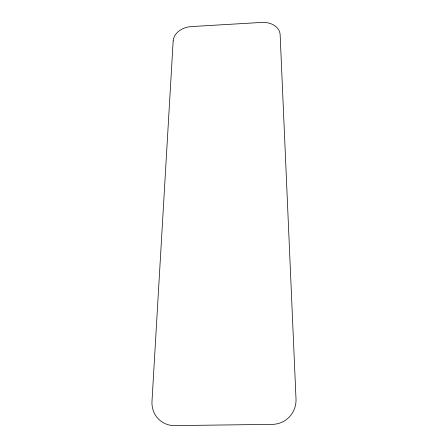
<?xml version="1.0" encoding="UTF-8"?>
<svg xmlns="http://www.w3.org/2000/svg" width="448" height="448" viewBox="0 0 448 448"><rect width="100%" height="100%" fill="white"/><g stroke="black" fill="none" stroke-linecap="round" stroke-linejoin="round"><path stroke-width="0.67" d="M173.174 40.841L151.99 401.262A24.763 23.274 -55.4 0 0 174.625 425.6L272.328 424.368A24.595 24.226 66.4 0 0 296.01 399.028L280.14 34.698A18.015 13.474 -5.6 0 0 261.778 22.422L191.38 26.578A17.825 13.283 -10.6 0 0 173.174 40.841"/></g></svg>
